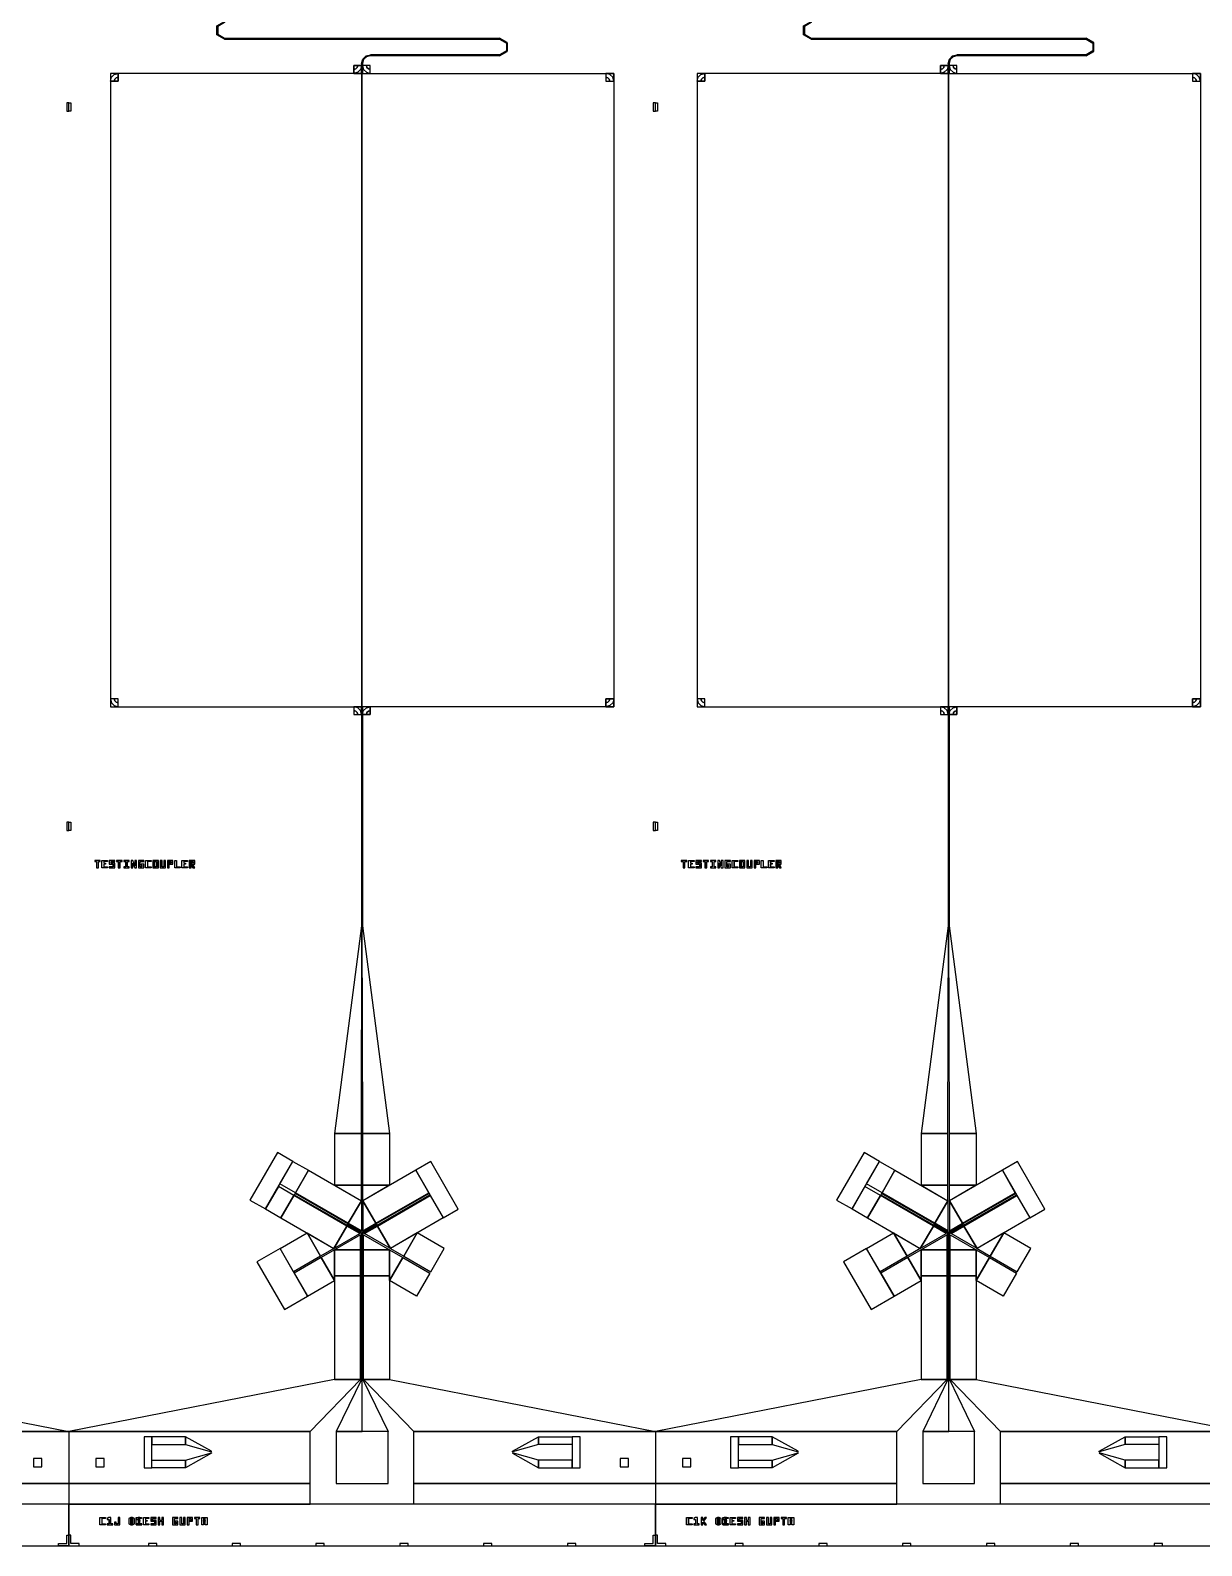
# Model space of a CAD drawing. Extents: x -50899 to 50899, y -48295 to 50898.
# Drawn here: x 13754 to 25037, y -24250 to -9654 of the extents above; entities that cross this region are included whole.
import ezdxf

# ---------------------------------------------------------------- set-up
doc = ezdxf.new("R2010")
doc.units = 0

# ---------------------------------------------------------------- blocks, each defined once
blk = doc.blocks.new('C1I')
for points in [[(5550, 13717), (5550, 13797), (5530, 13797), (5530, 13717), (5550, 13717)], [(5550, 6789), (5550, 6869), (5530, 6869), (5530, 6789), (5550, 6789)], [(5818, 6430), (5835, 6430), (5835, 6491), (5852, 6491), (5852, 6500), (5800, 6500), (5800, 6491), (5818, 6491), (5818, 6430), (5818, 6430)], [(5870, 6430), (5870, 6500), (5922, 6500), (5922, 6491), (5888, 6491), (5888, 6474), (5905, 6474), (5905, 6465), (5888, 6465), (5888, 6439), (5922, 6439), (5922, 6430), (5870, 6430), (5870, 6430)], [(5940, 6430), (5992, 6430), (5992, 6474), (5958, 6474), (5958, 6491), (5992, 6491), (5992, 6500), (5940, 6500), (5940, 6465), (5975, 6465), (5975, 6439), (5940, 6439), (5940, 6430), (5940, 6430)], [(6028, 6430), (6045, 6430), (6045, 6491), (6062, 6491), (6062, 6500), (6010, 6500), (6010, 6491), (6028, 6491), (6028, 6430), (6028, 6430)], [(6080, 6430), (6132, 6430), (6132, 6439), (6115, 6439), (6115, 6491), (6132, 6491), (6132, 6500), (6080, 6500), (6080, 6491), (6098, 6491), (6098, 6439), (6080, 6439), (6080, 6430), (6080, 6430)], [(6150, 6430), (6168, 6430), (6168, 6474), (6185, 6430), (6202, 6430), (6202, 6500), (6185, 6500), (6185, 6448), (6168, 6500), (6150, 6500), (6150, 6430), (6150, 6430)], [(6220, 6430), (6272, 6430), (6272, 6465), (6246, 6465), (6246, 6456), (6255, 6456), (6255, 6439), (6238, 6439), (6238, 6491), (6272, 6491), (6272, 6500), (6220, 6500), (6220, 6430), (6220, 6430)], [(6290, 6430), (6290, 6500), (6342, 6500), (6342, 6491), (6308, 6491), (6308, 6439), (6342, 6439), (6342, 6430), (6290, 6430), (6290, 6430)], [(6360, 6430), (6378, 6430), (6378, 6500), (6360, 6500), (6360, 6430)], [(6378, 6430), (6412, 6430), (6412, 6500), (6378, 6500), (6378, 6491), (6395, 6491), (6395, 6439), (6378, 6439), (6378, 6430)], [(6430, 6430), (6482, 6430), (6482, 6500), (6465, 6500), (6465, 6439), (6448, 6439), (6448, 6500), (6430, 6500), (6430, 6430), (6430, 6430)], [(6500, 6430), (6518, 6430), (6518, 6500), (6500, 6500), (6500, 6430)], [(6518, 6465), (6552, 6465), (6552, 6500), (6518, 6500), (6518, 6491), (6535, 6491), (6535, 6474), (6518, 6474), (6518, 6465)], [(6570, 6430), (6570, 6500), (6588, 6500), (6588, 6439), (6622, 6439), (6622, 6430), (6570, 6430), (6570, 6430)], [(6640, 6430), (6640, 6500), (6692, 6500), (6692, 6491), (6658, 6491), (6658, 6474), (6675, 6474), (6675, 6465), (6658, 6465), (6658, 6439), (6692, 6439), (6692, 6430), (6640, 6430), (6640, 6430)], [(6710, 6430), (6728, 6430), (6728, 6500), (6710, 6500), (6710, 6430)], [(6728, 6465), (6745, 6430), (6762, 6430), (6745, 6465), (6762, 6465), (6762, 6500), (6728, 6500), (6728, 6491), (6745, 6491), (6745, 6474), (6728, 6474), (6728, 6465)], [(3225, 1000), (2740, 1500), (2990, 1500), (5550, 1000), (3225, 1000)], [(3225, 500), (3225, 1000), (5550, 1000), (5550, 500), (3225, 500)], [(5210, 740), (5210, 660), (5290, 660), (5290, 740), (5210, 740)], [(3225, 300), (3225, 500), (5550, 500), (5550, 300), (3225, 300)], [(5550, -100), (5550, 300), (-100, 300), (-100, -100), (5550, -100)], [(6200, 100), (6200, 170), (6252, 170), (6252, 161), (6218, 161), (6218, 144), (6235, 144), (6235, 135), (6218, 135), (6218, 109), (6252, 109), (6252, 100), (6200, 100), (6200, 100)], [(6270, 100), (6270, 170), (6322, 170), (6322, 161), (6288, 161), (6288, 144), (6305, 144), (6305, 135), (6288, 135), (6288, 109), (6322, 109), (6322, 100), (6270, 100), (6270, 100)], [(6340, 100), (6392, 100), (6392, 144), (6358, 144), (6358, 161), (6392, 161), (6392, 170), (6340, 170), (6340, 135), (6375, 135), (6375, 109), (6340, 109), (6340, 100), (6340, 100)], [(6410, 100), (6428, 100), (6428, 135), (6445, 135), (6445, 100), (6462, 100), (6462, 170), (6445, 170), (6445, 144), (6428, 144), (6428, 170), (6410, 170), (6410, 100), (6410, 100)], [(6550, 100), (6602, 100), (6602, 135), (6576, 135), (6576, 126), (6585, 126), (6585, 109), (6568, 109), (6568, 161), (6602, 161), (6602, 170), (6550, 170), (6550, 100), (6550, 100)], [(6620, 100), (6672, 100), (6672, 170), (6655, 170), (6655, 109), (6638, 109), (6638, 170), (6620, 170), (6620, 100), (6620, 100)], [(6690, 100), (6708, 100), (6708, 170), (6690, 170), (6690, 100)], [(6708, 135), (6742, 135), (6742, 170), (6708, 170), (6708, 161), (6725, 161), (6725, 144), (6708, 144), (6708, 135)], [(6778, 100), (6795, 100), (6795, 161), (6812, 161), (6812, 170), (6760, 170), (6760, 161), (6778, 161), (6778, 100), (6778, 100)], [(6830, 100), (6830, 170), (6882, 170), (6882, 100), (6865, 100), (6865, 161), (6848, 161), (6848, 100), (6830, 100)], [(5550, -100), (5450, -100), (5450, -80), (5530, -80), (5530, 0), (5550, 0), (5550, -100)], [(6848, 135), (6848, 144), (6865, 144), (6865, 135), (6848, 135)]]:
    blk.add_lwpolyline(points)
blk = doc.blocks.new('C1J')
for points in [[(1400, 14411), (1327, 14453), (1327, 14538), (1400, 14580), (1400, 14577), (1329, 14536), (1329, 14455), (1400, 14414), (1400, 14411)], [(1400, 14417), (1332, 14456), (1332, 14535), (1400, 14574), (1400, 14571), (1335, 14533), (1335, 14458), (1400, 14420), (1400, 14417)], [(4050, 14417), (1400, 14417), (1400, 14420), (4050, 14420), (4050, 14417)], [(4050, 14414), (1400, 14414), (1400, 14411), (4050, 14411), (4050, 14414)], [(4050, 14251), (4123, 14293), (4123, 14378), (4050, 14420), (4050, 14417), (4121, 14376), (4121, 14295), (4050, 14254), (4050, 14251)], [(4050, 14257), (4118, 14296), (4118, 14375), (4050, 14414), (4050, 14411), (4115, 14373), (4115, 14298), (4050, 14260), (4050, 14257)], [(2720, 14176), (2732, 14218), (2763, 14249), (2805, 14260), (2805, 14257), (2764, 14246), (2734, 14216), (2724, 14176), (2720, 14176)], [(2724, 14081), (2724, 14176), (2720, 14176), (2720, 14081), (2724, 14081)], [(2726, 14176), (2737, 14215), (2766, 14244), (2805, 14254), (2805, 14251), (2767, 14241), (2740, 14213), (2730, 14176), (2726, 14176)], [(2726, 14081), (2726, 14176), (2730, 14176), (2730, 14081), (2726, 14081)], [(2805, 14257), (4050, 14257), (4050, 14260), (2805, 14260), (2805, 14257)], [(2805, 14254), (4050, 14254), (4050, 14251), (2805, 14251), (2805, 14254)], [(2724, 7981), (2724, 14081), (301, 14081), (301, 7981), (2724, 7981)], [(301, 14081), (301, 14006), (376, 14006), (376, 14081), (301, 14081)], [(301, 14006), (311, 14043), (338, 14071), (376, 14081), (376, 14043), (357, 14038), (344, 14024), (338, 14006), (301, 14006)], [(338, 14006), (344, 14024), (357, 14038), (376, 14043), (376, 14006), (376, 14006), (376, 14006), (376, 14006), (338, 14006)], [(2720, 14081), (2720, 14156), (2646, 14156), (2646, 14081), (2720, 14081)], [(2720, 14156), (2710, 14118), (2683, 14091), (2646, 14081), (2646, 14118), (2664, 14123), (2678, 14137), (2683, 14156), (2720, 14156)], [(2683, 14156), (2678, 14137), (2664, 14123), (2646, 14118), (2646, 14156), (2646, 14156), (2646, 14156), (2646, 14156), (2683, 14156)], [(2726, 7981), (2726, 14081), (5149, 14081), (5149, 7981), (2726, 7981)], [(2804, 14081), (2804, 14156), (2730, 14156), (2730, 14081), (2804, 14081)], [(2730, 14156), (2740, 14118), (2767, 14091), (2804, 14081), (2804, 14118), (2786, 14123), (2772, 14137), (2767, 14156), (2730, 14156)], [(2767, 14156), (2772, 14137), (2786, 14123), (2804, 14118), (2804, 14156), (2804, 14156), (2804, 14156), (2804, 14156), (2767, 14156)], [(5074, 14081), (5074, 14006), (5149, 14006), (5149, 14081), (5074, 14081)], [(5149, 14006), (5139, 14043), (5112, 14071), (5074, 14081), (5074, 14043), (5093, 14038), (5106, 14024), (5112, 14006), (5149, 14006)], [(5112, 14006), (5106, 14024), (5093, 14038), (5074, 14043), (5074, 14006), (5074, 14006), (5074, 14006), (5074, 14006), (5112, 14006)], [(-100, 13717), (-100, 13797), (-80, 13797), (-80, 13717), (-100, 13717)], [(5550, 13717), (5550, 13797), (5530, 13797), (5530, 13717), (5550, 13717)], [(376, 7981), (376, 8056), (301, 8056), (301, 7981), (376, 7981)], [(301, 8056), (311, 8018), (338, 7991), (376, 7981), (376, 8018), (357, 8023), (344, 8037), (338, 8056), (301, 8056)], [(338, 8056), (344, 8037), (357, 8023), (376, 8018), (376, 8056), (376, 8056), (376, 8056), (376, 8056), (338, 8056)], [(5149, 7981), (5149, 8056), (5074, 8056), (5074, 7981), (5149, 7981)], [(5149, 8056), (5139, 8018), (5112, 7991), (5074, 7981), (5074, 8018), (5093, 8023), (5106, 8037), (5112, 8056), (5149, 8056)], [(5112, 8056), (5106, 8037), (5093, 8023), (5074, 8018), (5074, 8056), (5074, 8056), (5074, 8056), (5074, 8056), (5112, 8056)], [(2646, 7981), (2646, 7906), (2720, 7906), (2720, 7981), (2646, 7981)], [(2720, 7906), (2710, 7943), (2683, 7971), (2646, 7981), (2646, 7943), (2664, 7938), (2678, 7924), (2683, 7906), (2720, 7906)], [(2683, 7906), (2678, 7924), (2664, 7938), (2646, 7943), (2646, 7906), (2646, 7906), (2646, 7906), (2646, 7906), (2683, 7906)], [(2724, 5871), (2724, 7981), (2720, 7981), (2720, 5871), (2724, 5871)], [(2726, 5871), (2726, 7981), (2730, 7981), (2730, 5871), (2726, 5871)], [(2730, 7981), (2730, 7906), (2804, 7906), (2804, 7981), (2730, 7981)], [(2730, 7906), (2740, 7943), (2767, 7971), (2804, 7981), (2804, 7943), (2786, 7938), (2772, 7924), (2767, 7906), (2730, 7906)], [(2767, 7906), (2772, 7924), (2786, 7938), (2804, 7943), (2804, 7906), (2804, 7906), (2804, 7906), (2804, 7906), (2767, 7906)], [(-100, 6789), (-100, 6869), (-80, 6869), (-80, 6789), (-100, 6789)], [(5550, 6789), (5550, 6869), (5530, 6869), (5530, 6789), (5550, 6789)], [(5818, 6430), (5835, 6430), (5835, 6491), (5852, 6491), (5852, 6500), (5800, 6500), (5800, 6491), (5818, 6491), (5818, 6430), (5818, 6430)], [(5870, 6430), (5870, 6500), (5922, 6500), (5922, 6491), (5888, 6491), (5888, 6474), (5905, 6474), (5905, 6465), (5888, 6465), (5888, 6439), (5922, 6439), (5922, 6430), (5870, 6430), (5870, 6430)], [(5940, 6430), (5992, 6430), (5992, 6474), (5958, 6474), (5958, 6491), (5992, 6491), (5992, 6500), (5940, 6500), (5940, 6465), (5975, 6465), (5975, 6439), (5940, 6439), (5940, 6430), (5940, 6430)], [(6028, 6430), (6045, 6430), (6045, 6491), (6062, 6491), (6062, 6500), (6010, 6500), (6010, 6491), (6028, 6491), (6028, 6430), (6028, 6430)], [(6080, 6430), (6132, 6430), (6132, 6439), (6115, 6439), (6115, 6491), (6132, 6491), (6132, 6500), (6080, 6500), (6080, 6491), (6098, 6491), (6098, 6439), (6080, 6439), (6080, 6430), (6080, 6430)], [(6150, 6430), (6168, 6430), (6168, 6474), (6185, 6430), (6202, 6430), (6202, 6500), (6185, 6500), (6185, 6448), (6168, 6500), (6150, 6500), (6150, 6430), (6150, 6430)], [(6220, 6430), (6272, 6430), (6272, 6465), (6246, 6465), (6246, 6456), (6255, 6456), (6255, 6439), (6238, 6439), (6238, 6491), (6272, 6491), (6272, 6500), (6220, 6500), (6220, 6430), (6220, 6430)], [(6290, 6430), (6290, 6500), (6342, 6500), (6342, 6491), (6308, 6491), (6308, 6439), (6342, 6439), (6342, 6430), (6290, 6430), (6290, 6430)], [(6360, 6430), (6378, 6430), (6378, 6500), (6360, 6500), (6360, 6430)], [(6378, 6430), (6412, 6430), (6412, 6500), (6378, 6500), (6378, 6491), (6395, 6491), (6395, 6439), (6378, 6439), (6378, 6430)], [(6430, 6430), (6482, 6430), (6482, 6500), (6465, 6500), (6465, 6439), (6448, 6439), (6448, 6500), (6430, 6500), (6430, 6430), (6430, 6430)], [(6500, 6430), (6518, 6430), (6518, 6500), (6500, 6500), (6500, 6430)], [(6518, 6465), (6552, 6465), (6552, 6500), (6518, 6500), (6518, 6491), (6535, 6491), (6535, 6474), (6518, 6474), (6518, 6465)], [(6570, 6430), (6570, 6500), (6588, 6500), (6588, 6439), (6622, 6439), (6622, 6430), (6570, 6430), (6570, 6430)], [(6640, 6430), (6640, 6500), (6692, 6500), (6692, 6491), (6658, 6491), (6658, 6474), (6675, 6474), (6675, 6465), (6658, 6465), (6658, 6439), (6692, 6439), (6692, 6430), (6640, 6430), (6640, 6430)], [(6710, 6430), (6728, 6430), (6728, 6500), (6710, 6500), (6710, 6430)], [(6728, 6465), (6745, 6430), (6762, 6430), (6745, 6465), (6762, 6465), (6762, 6500), (6728, 6500), (6728, 6491), (6745, 6491), (6745, 6474), (6728, 6474), (6728, 6465)], [(2718, 3871), (2724, 5871), (2720, 5871), (2460, 3871), (2718, 3871)], [(2732, 3871), (2726, 5871), (2730, 5871), (2990, 3871), (2732, 3871)], [(2718, 3371), (2718, 3871), (2460, 3871), (2460, 3371), (2718, 3371)], [(2732, 3371), (2732, 3871), (2990, 3871), (2990, 3371), (2732, 3371)], [(2059, 3602), (1910, 3688), (1645, 3229), (1794, 3143), (2059, 3602)], [(2083, 3300), (1934, 3386), (2059, 3602), (2208, 3516), (2083, 3300)], [(2592, 3005), (2083, 3300), (2208, 3516), (2718, 3222), (2592, 3005)], [(2858, 3005), (3367, 3300), (3242, 3516), (2732, 3222), (2858, 3005)], [(3507, 3057), (3652, 3141), (3387, 3600), (3242, 3516), (3507, 3057)], [(2068, 3274), (1919, 3360), (1794, 3143), (1943, 3057), (2068, 3274)], [(2718, 3222), (2718, 3371), (2460, 3371), (2718, 3222), (2718, 3222)], [(2732, 3222), (2732, 3371), (2990, 3371), (2732, 3222), (2732, 3222)], [(2578, 2979), (2068, 3274), (1943, 3057), (2452, 2763), (2578, 2979)], [(2589, 2999), (2079, 3293), (2071, 3280), (2581, 2986), (2589, 2999)], [(2718, 2933), (2592, 3005), (2718, 3222), (2718, 2933), (2718, 2933)], [(2732, 2933), (2858, 3005), (2732, 3222), (2732, 2933), (2732, 2933)], [(2869, 2986), (3379, 3280), (3371, 3293), (2861, 2999), (2869, 2986)], [(2872, 2979), (3382, 3274), (3507, 3057), (2998, 2763), (2872, 2979)], [(2702, 2907), (2578, 2979), (2452, 2763), (2702, 2907), (2702, 2907)], [(2710, 2920), (2585, 2992), (2581, 2986), (2706, 2914), (2710, 2920)], [(2710, 2920), (2585, 2992), (2589, 2999), (2714, 2927), (2710, 2920)], [(2725, 2920), (2714, 2927), (2706, 2914), (2718, 2907), (2725, 2920)], [(2725, 2907), (2725, 2920), (2725, 2920), (2718, 2907), (2725, 2907)], [(2732, 2907), (2744, 2914), (2736, 2927), (2725, 2920), (2732, 2907)], [(2725, 2907), (2725, 2920), (2725, 2920), (2732, 2907), (2725, 2907)], [(2740, 2920), (2865, 2992), (2861, 2999), (2736, 2927), (2740, 2920)], [(2740, 2920), (2865, 2992), (2869, 2986), (2744, 2914), (2740, 2920)], [(2748, 2907), (2872, 2979), (2998, 2763), (2748, 2907), (2748, 2907)], [(2324, 2689), (2064, 2539), (1935, 2762), (2195, 2912), (2324, 2689)], [(2452, 2763), (2324, 2689), (2195, 2912), (2452, 2763), (2452, 2763)], [(2710, 2750), (2710, 2894), (2710, 2894), (2460, 2750), (2710, 2750)], [(2732, 2894), (2732, 2907), (2718, 2907), (2718, 2894), (2732, 2894)], [(2725, 2750), (2725, 2894), (2718, 2894), (2718, 2750), (2725, 2750)], [(2725, 2750), (2725, 2894), (2732, 2894), (2732, 2750), (2725, 2750)], [(2740, 2750), (2740, 2894), (2740, 2894), (2990, 2750), (2740, 2750)], [(2998, 2763), (3126, 2689), (3255, 2912), (2998, 2763), (2998, 2763)], [(3126, 2689), (3386, 2539), (3515, 2762), (3255, 2912), (3126, 2689)], [(1935, 2762), (1712, 2633), (1977, 2174), (2200, 2303), (1935, 2762)], [(2331, 2676), (2071, 2526), (2200, 2303), (2460, 2453), (2331, 2676)], [(2460, 2750), (2331, 2676), (2460, 2453), (2460, 2750), (2460, 2750)], [(2710, 2500), (2710, 2750), (2460, 2750), (2460, 2500), (2710, 2500)], [(2732, 2500), (2732, 2750), (2718, 2750), (2718, 2500), (2732, 2500)], [(2740, 2500), (2740, 2750), (2990, 2750), (2990, 2500), (2740, 2500)], [(2990, 2750), (3119, 2676), (2990, 2453), (2990, 2750), (2990, 2750)], [(3119, 2676), (3379, 2526), (3250, 2303), (2990, 2453), (3119, 2676)], [(2710, 1500), (2710, 2500), (2460, 2500), (2460, 1500), (2710, 1500)], [(2732, 1500), (2732, 2500), (2718, 2500), (2718, 1500), (2732, 1500)], [(2740, 1500), (2740, 2500), (2990, 2500), (2990, 1500), (2740, 1500)], [(2225, 1000), (2710, 1500), (2460, 1500), (-100, 1000), (2225, 1000)], [(2725, 1000), (2725, 1500), (2718, 1500), (2475, 1000), (2725, 1000)], [(2725, 1000), (2725, 1500), (2732, 1500), (2975, 1000), (2725, 1000)], [(3225, 1000), (2740, 1500), (2990, 1500), (5550, 1000), (3225, 1000)], [(2225, 500), (2225, 1000), (-100, 1000), (-100, 500), (2225, 500)], [(625, 650), (700, 650), (700, 950), (625, 950), (625, 650)], [(625, 650), (700, 650), (700, 950), (625, 950), (625, 650)], [(700, 875), (1025, 875), (1025, 950), (700, 950), (700, 875)], [(700, 875), (1025, 875), (1025, 950), (700, 950), (700, 875)], [(1025, 875), (1275, 805), (1275, 810), (1025, 950), (1025, 875)], [(1025, 875), (1275, 805), (1275, 810), (1025, 950), (1025, 875)], [(2975, 500), (2975, 1000), (2475, 1000), (2475, 500), (2975, 500)], [(3225, 500), (3225, 1000), (5550, 1000), (5550, 500), (3225, 500)], [(4425, 875), (4175, 805), (4175, 810), (4425, 950), (4425, 875)], [(4425, 875), (4175, 805), (4175, 810), (4425, 950), (4425, 875)], [(4750, 875), (4425, 875), (4425, 950), (4750, 950), (4750, 875)], [(4750, 875), (4425, 875), (4425, 950), (4750, 950), (4750, 875)], [(4825, 950), (4750, 950), (4750, 650), (4825, 650), (4825, 950)], [(4825, 950), (4750, 950), (4750, 650), (4825, 650), (4825, 950)], [(160, 740), (160, 660), (240, 660), (240, 740), (160, 740)], [(1025, 725), (1275, 795), (1275, 790), (1025, 650), (1025, 725)], [(1025, 725), (1275, 795), (1275, 790), (1025, 650), (1025, 725)], [(4425, 725), (4175, 795), (4175, 790), (4425, 650), (4425, 725)], [(4425, 725), (4175, 795), (4175, 790), (4425, 650), (4425, 725)], [(5210, 740), (5210, 660), (5290, 660), (5290, 740), (5210, 740)], [(700, 725), (1025, 725), (1025, 650), (700, 650), (700, 725)], [(700, 725), (1025, 725), (1025, 650), (700, 650), (700, 725)], [(4750, 725), (4425, 725), (4425, 650), (4750, 650), (4750, 725)], [(4750, 725), (4425, 725), (4425, 650), (4750, 650), (4750, 725)], [(2225, 300), (2225, 500), (-100, 500), (-100, 300), (2225, 300)], [(3225, 300), (3225, 500), (5550, 500), (5550, 300), (3225, 300)], [(5550, -100), (5550, 300), (-100, 300), (-100, -100), (5550, -100)], [(200, 100), (200, 170), (252, 170), (252, 161), (218, 161), (218, 109), (252, 109), (252, 100), (200, 100), (200, 100)], [(270, 100), (322, 100), (322, 109), (305, 109), (305, 170), (288, 170), (270, 161), (270, 152), (288, 152), (288, 109), (270, 109), (270, 100), (270, 100)], [(340, 100), (392, 100), (392, 170), (375, 170), (375, 109), (358, 109), (358, 126), (340, 126), (340, 100), (340, 100)], [(6200, 100), (6200, 170), (6252, 170), (6252, 161), (6218, 161), (6218, 144), (6235, 144), (6235, 135), (6218, 135), (6218, 109), (6252, 109), (6252, 100), (6200, 100), (6200, 100)], [(6270, 100), (6270, 170), (6322, 170), (6322, 161), (6288, 161), (6288, 144), (6305, 144), (6305, 135), (6288, 135), (6288, 109), (6322, 109), (6322, 100), (6270, 100), (6270, 100)], [(6340, 100), (6392, 100), (6392, 144), (6358, 144), (6358, 161), (6392, 161), (6392, 170), (6340, 170), (6340, 135), (6375, 135), (6375, 109), (6340, 109), (6340, 100), (6340, 100)], [(6410, 100), (6428, 100), (6428, 135), (6445, 135), (6445, 100), (6462, 100), (6462, 170), (6445, 170), (6445, 144), (6428, 144), (6428, 170), (6410, 170), (6410, 100), (6410, 100)], [(6550, 100), (6602, 100), (6602, 135), (6576, 135), (6576, 126), (6585, 126), (6585, 109), (6568, 109), (6568, 161), (6602, 161), (6602, 170), (6550, 170), (6550, 100), (6550, 100)], [(6620, 100), (6672, 100), (6672, 170), (6655, 170), (6655, 109), (6638, 109), (6638, 170), (6620, 170), (6620, 100), (6620, 100)], [(6690, 100), (6708, 100), (6708, 170), (6690, 170), (6690, 100)], [(6708, 135), (6742, 135), (6742, 170), (6708, 170), (6708, 161), (6725, 161), (6725, 144), (6708, 144), (6708, 135)], [(6778, 100), (6795, 100), (6795, 161), (6812, 161), (6812, 170), (6760, 170), (6760, 161), (6778, 161), (6778, 100), (6778, 100)], [(6830, 100), (6830, 170), (6882, 170), (6882, 100), (6865, 100), (6865, 161), (6848, 161), (6848, 100), (6830, 100)], [(-100, -100), (0, -100), (0, -80), (-80, -80), (-80, 0), (-100, 0), (-100, -100)], [(5550, -100), (5450, -100), (5450, -80), (5530, -80), (5530, 0), (5550, 0), (5550, -100)], [(6848, 135), (6848, 144), (6865, 144), (6865, 135), (6848, 135)], [(667, -100), (747, -100), (747, -80), (667, -80), (667, -100)], [(1474, -100), (1554, -100), (1554, -80), (1474, -80), (1474, -100)], [(2281, -100), (2361, -100), (2361, -80), (2281, -80), (2281, -100)], [(3089, -100), (3169, -100), (3169, -80), (3089, -80), (3089, -100)], [(3896, -100), (3976, -100), (3976, -80), (3896, -80), (3896, -100)], [(4703, -100), (4783, -100), (4783, -80), (4703, -80), (4703, -100)]]:
    blk.add_lwpolyline(points)
blk = doc.blocks.new('C1K')
for points in [[(1400, 14411), (1327, 14453), (1327, 14538), (1400, 14580), (1400, 14577), (1329, 14536), (1329, 14455), (1400, 14414), (1400, 14411)], [(1400, 14417), (1332, 14456), (1332, 14535), (1400, 14574), (1400, 14571), (1335, 14533), (1335, 14458), (1400, 14420), (1400, 14417)], [(4050, 14417), (1400, 14417), (1400, 14420), (4050, 14420), (4050, 14417)], [(4050, 14414), (1400, 14414), (1400, 14411), (4050, 14411), (4050, 14414)], [(4050, 14251), (4123, 14293), (4123, 14378), (4050, 14420), (4050, 14417), (4121, 14376), (4121, 14295), (4050, 14254), (4050, 14251)], [(4050, 14257), (4118, 14296), (4118, 14375), (4050, 14414), (4050, 14411), (4115, 14373), (4115, 14298), (4050, 14260), (4050, 14257)], [(2720, 14176), (2732, 14218), (2763, 14249), (2805, 14260), (2805, 14257), (2764, 14246), (2734, 14216), (2724, 14176), (2720, 14176)], [(2724, 14081), (2724, 14176), (2720, 14176), (2720, 14081), (2724, 14081)], [(2726, 14176), (2737, 14215), (2766, 14244), (2805, 14254), (2805, 14251), (2767, 14241), (2740, 14213), (2730, 14176), (2726, 14176)], [(2726, 14081), (2726, 14176), (2730, 14176), (2730, 14081), (2726, 14081)], [(2805, 14257), (4050, 14257), (4050, 14260), (2805, 14260), (2805, 14257)], [(2805, 14254), (4050, 14254), (4050, 14251), (2805, 14251), (2805, 14254)], [(2724, 7981), (2724, 14081), (301, 14081), (301, 7981), (2724, 7981)], [(301, 14081), (301, 14006), (376, 14006), (376, 14081), (301, 14081)], [(301, 14006), (311, 14043), (338, 14071), (376, 14081), (376, 14043), (357, 14038), (344, 14024), (338, 14006), (301, 14006)], [(338, 14006), (344, 14024), (357, 14038), (376, 14043), (376, 14006), (376, 14006), (376, 14006), (376, 14006), (338, 14006)], [(2720, 14081), (2720, 14156), (2646, 14156), (2646, 14081), (2720, 14081)], [(2720, 14156), (2710, 14118), (2683, 14091), (2646, 14081), (2646, 14118), (2664, 14123), (2678, 14137), (2683, 14156), (2720, 14156)], [(2683, 14156), (2678, 14137), (2664, 14123), (2646, 14118), (2646, 14156), (2646, 14156), (2646, 14156), (2646, 14156), (2683, 14156)], [(2726, 7981), (2726, 14081), (5149, 14081), (5149, 7981), (2726, 7981)], [(2804, 14081), (2804, 14156), (2730, 14156), (2730, 14081), (2804, 14081)], [(2730, 14156), (2740, 14118), (2767, 14091), (2804, 14081), (2804, 14118), (2786, 14123), (2772, 14137), (2767, 14156), (2730, 14156)], [(2767, 14156), (2772, 14137), (2786, 14123), (2804, 14118), (2804, 14156), (2804, 14156), (2804, 14156), (2804, 14156), (2767, 14156)], [(5074, 14081), (5074, 14006), (5149, 14006), (5149, 14081), (5074, 14081)], [(5149, 14006), (5139, 14043), (5112, 14071), (5074, 14081), (5074, 14043), (5093, 14038), (5106, 14024), (5112, 14006), (5149, 14006)], [(5112, 14006), (5106, 14024), (5093, 14038), (5074, 14043), (5074, 14006), (5074, 14006), (5074, 14006), (5074, 14006), (5112, 14006)], [(-100, 13717), (-100, 13797), (-80, 13797), (-80, 13717), (-100, 13717)], [(376, 7981), (376, 8056), (301, 8056), (301, 7981), (376, 7981)], [(301, 8056), (311, 8018), (338, 7991), (376, 7981), (376, 8018), (357, 8023), (344, 8037), (338, 8056), (301, 8056)], [(338, 8056), (344, 8037), (357, 8023), (376, 8018), (376, 8056), (376, 8056), (376, 8056), (376, 8056), (338, 8056)], [(5149, 7981), (5149, 8056), (5074, 8056), (5074, 7981), (5149, 7981)], [(5149, 8056), (5139, 8018), (5112, 7991), (5074, 7981), (5074, 8018), (5093, 8023), (5106, 8037), (5112, 8056), (5149, 8056)], [(5112, 8056), (5106, 8037), (5093, 8023), (5074, 8018), (5074, 8056), (5074, 8056), (5074, 8056), (5074, 8056), (5112, 8056)], [(2646, 7981), (2646, 7906), (2720, 7906), (2720, 7981), (2646, 7981)], [(2720, 7906), (2710, 7943), (2683, 7971), (2646, 7981), (2646, 7943), (2664, 7938), (2678, 7924), (2683, 7906), (2720, 7906)], [(2683, 7906), (2678, 7924), (2664, 7938), (2646, 7943), (2646, 7906), (2646, 7906), (2646, 7906), (2646, 7906), (2683, 7906)], [(2724, 5871), (2724, 7981), (2720, 7981), (2720, 5871), (2724, 5871)], [(2726, 5871), (2726, 7981), (2730, 7981), (2730, 5871), (2726, 5871)], [(2730, 7981), (2730, 7906), (2804, 7906), (2804, 7981), (2730, 7981)], [(2730, 7906), (2740, 7943), (2767, 7971), (2804, 7981), (2804, 7943), (2786, 7938), (2772, 7924), (2767, 7906), (2730, 7906)], [(2767, 7906), (2772, 7924), (2786, 7938), (2804, 7943), (2804, 7906), (2804, 7906), (2804, 7906), (2804, 7906), (2767, 7906)], [(-100, 6789), (-100, 6869), (-80, 6869), (-80, 6789), (-100, 6789)], [(2718, 3871), (2724, 5871), (2720, 5871), (2460, 3871), (2718, 3871)], [(2732, 3871), (2726, 5871), (2730, 5871), (2990, 3871), (2732, 3871)], [(2718, 3371), (2718, 3871), (2460, 3871), (2460, 3371), (2718, 3371)], [(2732, 3371), (2732, 3871), (2990, 3871), (2990, 3371), (2732, 3371)], [(2059, 3602), (1910, 3688), (1645, 3229), (1794, 3143), (2059, 3602)], [(2083, 3300), (1934, 3386), (2059, 3602), (2208, 3516), (2083, 3300)], [(2592, 3005), (2083, 3300), (2208, 3516), (2718, 3222), (2592, 3005)], [(2858, 3005), (3367, 3300), (3242, 3516), (2732, 3222), (2858, 3005)], [(3507, 3057), (3652, 3141), (3387, 3600), (3242, 3516), (3507, 3057)], [(2068, 3274), (1919, 3360), (1794, 3143), (1943, 3057), (2068, 3274)], [(2718, 3222), (2718, 3371), (2460, 3371), (2718, 3222), (2718, 3222)], [(2732, 3222), (2732, 3371), (2990, 3371), (2732, 3222), (2732, 3222)], [(2578, 2979), (2068, 3274), (1943, 3057), (2452, 2763), (2578, 2979)], [(2589, 2999), (2079, 3293), (2071, 3280), (2581, 2986), (2589, 2999)], [(2718, 2933), (2592, 3005), (2718, 3222), (2718, 2933), (2718, 2933)], [(2732, 2933), (2858, 3005), (2732, 3222), (2732, 2933), (2732, 2933)], [(2869, 2986), (3379, 3280), (3371, 3293), (2861, 2999), (2869, 2986)], [(2872, 2979), (3382, 3274), (3507, 3057), (2998, 2763), (2872, 2979)], [(2702, 2907), (2578, 2979), (2452, 2763), (2702, 2907), (2702, 2907)], [(2710, 2920), (2585, 2992), (2581, 2986), (2706, 2914), (2710, 2920)], [(2710, 2920), (2585, 2992), (2589, 2999), (2714, 2927), (2710, 2920)], [(2725, 2920), (2714, 2927), (2706, 2914), (2718, 2907), (2725, 2920)], [(2725, 2907), (2725, 2920), (2725, 2920), (2718, 2907), (2725, 2907)], [(2732, 2907), (2744, 2914), (2736, 2927), (2725, 2920), (2732, 2907)], [(2725, 2907), (2725, 2920), (2725, 2920), (2732, 2907), (2725, 2907)], [(2740, 2920), (2865, 2992), (2861, 2999), (2736, 2927), (2740, 2920)], [(2740, 2920), (2865, 2992), (2869, 2986), (2744, 2914), (2740, 2920)], [(2748, 2907), (2872, 2979), (2998, 2763), (2748, 2907), (2748, 2907)], [(2324, 2689), (2064, 2539), (1935, 2762), (2195, 2912), (2324, 2689)], [(2452, 2763), (2324, 2689), (2195, 2912), (2452, 2763), (2452, 2763)], [(2710, 2750), (2710, 2894), (2710, 2894), (2460, 2750), (2710, 2750)], [(2732, 2894), (2732, 2907), (2718, 2907), (2718, 2894), (2732, 2894)], [(2725, 2750), (2725, 2894), (2718, 2894), (2718, 2750), (2725, 2750)], [(2725, 2750), (2725, 2894), (2732, 2894), (2732, 2750), (2725, 2750)], [(2740, 2750), (2740, 2894), (2740, 2894), (2990, 2750), (2740, 2750)], [(2998, 2763), (3126, 2689), (3255, 2912), (2998, 2763), (2998, 2763)], [(3126, 2689), (3386, 2539), (3515, 2762), (3255, 2912), (3126, 2689)], [(1935, 2762), (1712, 2633), (1977, 2174), (2200, 2303), (1935, 2762)], [(2331, 2676), (2071, 2526), (2200, 2303), (2460, 2453), (2331, 2676)], [(2460, 2750), (2331, 2676), (2460, 2453), (2460, 2750), (2460, 2750)], [(2710, 2500), (2710, 2750), (2460, 2750), (2460, 2500), (2710, 2500)], [(2732, 2500), (2732, 2750), (2718, 2750), (2718, 2500), (2732, 2500)], [(2740, 2500), (2740, 2750), (2990, 2750), (2990, 2500), (2740, 2500)], [(2990, 2750), (3119, 2676), (2990, 2453), (2990, 2750), (2990, 2750)], [(3119, 2676), (3379, 2526), (3250, 2303), (2990, 2453), (3119, 2676)], [(2710, 1500), (2710, 2500), (2460, 2500), (2460, 1500), (2710, 1500)], [(2732, 1500), (2732, 2500), (2718, 2500), (2718, 1500), (2732, 1500)], [(2740, 1500), (2740, 2500), (2990, 2500), (2990, 1500), (2740, 1500)], [(2225, 1000), (2710, 1500), (2460, 1500), (-100, 1000), (2225, 1000)], [(2725, 1000), (2725, 1500), (2718, 1500), (2475, 1000), (2725, 1000)], [(2725, 1000), (2725, 1500), (2732, 1500), (2975, 1000), (2725, 1000)], [(3225, 1000), (2740, 1500), (2990, 1500), (5550, 1000), (3225, 1000)], [(2225, 500), (2225, 1000), (-100, 1000), (-100, 500), (2225, 500)], [(625, 650), (700, 650), (700, 950), (625, 950), (625, 650)], [(625, 650), (700, 650), (700, 950), (625, 950), (625, 650)], [(700, 875), (1025, 875), (1025, 950), (700, 950), (700, 875)], [(700, 875), (1025, 875), (1025, 950), (700, 950), (700, 875)], [(1025, 875), (1275, 805), (1275, 810), (1025, 950), (1025, 875)], [(1025, 875), (1275, 805), (1275, 810), (1025, 950), (1025, 875)], [(2975, 500), (2975, 1000), (2475, 1000), (2475, 500), (2975, 500)], [(3225, 500), (3225, 1000), (5550, 1000), (5550, 500), (3225, 500)], [(4425, 875), (4175, 805), (4175, 810), (4425, 950), (4425, 875)], [(4425, 875), (4175, 805), (4175, 810), (4425, 950), (4425, 875)], [(4750, 875), (4425, 875), (4425, 950), (4750, 950), (4750, 875)], [(4750, 875), (4425, 875), (4425, 950), (4750, 950), (4750, 875)], [(4825, 950), (4750, 950), (4750, 650), (4825, 650), (4825, 950)], [(4825, 950), (4750, 950), (4750, 650), (4825, 650), (4825, 950)], [(160, 740), (160, 660), (240, 660), (240, 740), (160, 740)], [(1025, 725), (1275, 795), (1275, 790), (1025, 650), (1025, 725)], [(1025, 725), (1275, 795), (1275, 790), (1025, 650), (1025, 725)], [(4425, 725), (4175, 795), (4175, 790), (4425, 650), (4425, 725)], [(4425, 725), (4175, 795), (4175, 790), (4425, 650), (4425, 725)], [(700, 725), (1025, 725), (1025, 650), (700, 650), (700, 725)], [(700, 725), (1025, 725), (1025, 650), (700, 650), (700, 725)], [(4750, 725), (4425, 725), (4425, 650), (4750, 650), (4750, 725)], [(4750, 725), (4425, 725), (4425, 650), (4750, 650), (4750, 725)], [(2225, 300), (2225, 500), (-100, 500), (-100, 300), (2225, 300)], [(3225, 300), (3225, 500), (5550, 500), (5550, 300), (3225, 300)], [(5550, -100), (5550, 300), (-100, 300), (-100, -100), (5550, -100)], [(200, 100), (200, 170), (252, 170), (252, 161), (218, 161), (218, 109), (252, 109), (252, 100), (200, 100), (200, 100)], [(270, 100), (322, 100), (322, 109), (305, 109), (305, 170), (288, 170), (270, 161), (270, 152), (288, 152), (288, 109), (270, 109), (270, 100), (270, 100)], [(340, 100), (358, 100), (358, 126), (375, 100), (392, 100), (366, 135), (392, 170), (375, 170), (358, 144), (358, 170), (340, 170), (340, 100), (340, 100)], [(-100, -100), (0, -100), (0, -80), (-80, -80), (-80, 0), (-100, 0), (-100, -100)], [(667, -100), (747, -100), (747, -80), (667, -80), (667, -100)], [(1474, -100), (1554, -100), (1554, -80), (1474, -80), (1474, -100)], [(2281, -100), (2361, -100), (2361, -80), (2281, -80), (2281, -100)], [(3089, -100), (3169, -100), (3169, -80), (3089, -80), (3089, -100)], [(3896, -100), (3976, -100), (3976, -80), (3896, -80), (3896, -100)], [(4703, -100), (4783, -100), (4783, -80), (4703, -80), (4703, -100)]]:
    blk.add_lwpolyline(points)

msp = doc.modelspace()

# ---------------------------------------------------------------- linework, layer by layer
for points in [[(14392, -17720), (14410, -17720), (14410, -17659), (14428, -17659), (14428, -17650), (14375, -17650), (14375, -17659), (14392, -17659), (14392, -17720), (14392, -17720)], [(14445, -17720), (14445, -17650), (14498, -17650), (14498, -17659), (14462, -17659), (14462, -17676), (14480, -17676), (14480, -17685), (14462, -17685), (14462, -17711), (14498, -17711), (14498, -17720), (14445, -17720), (14445, -17720)], [(14515, -17720), (14568, -17720), (14568, -17676), (14532, -17676), (14532, -17659), (14568, -17659), (14568, -17650), (14515, -17650), (14515, -17685), (14550, -17685), (14550, -17711), (14515, -17711), (14515, -17720), (14515, -17720)], [(14602, -17720), (14620, -17720), (14620, -17659), (14638, -17659), (14638, -17650), (14585, -17650), (14585, -17659), (14602, -17659), (14602, -17720), (14602, -17720)], [(14655, -17720), (14708, -17720), (14708, -17711), (14690, -17711), (14690, -17659), (14708, -17659), (14708, -17650), (14655, -17650), (14655, -17659), (14672, -17659), (14672, -17711), (14655, -17711), (14655, -17720), (14655, -17720)], [(14725, -17720), (14742, -17720), (14742, -17676), (14760, -17720), (14778, -17720), (14778, -17650), (14760, -17650), (14760, -17702), (14742, -17650), (14725, -17650), (14725, -17720), (14725, -17720)], [(14795, -17720), (14848, -17720), (14848, -17685), (14821, -17685), (14821, -17694), (14830, -17694), (14830, -17711), (14812, -17711), (14812, -17659), (14848, -17659), (14848, -17650), (14795, -17650), (14795, -17720), (14795, -17720)], [(14865, -17720), (14865, -17650), (14918, -17650), (14918, -17659), (14882, -17659), (14882, -17711), (14918, -17711), (14918, -17720), (14865, -17720), (14865, -17720)], [(14935, -17720), (14952, -17720), (14952, -17650), (14935, -17650), (14935, -17720)], [(14952, -17720), (14988, -17720), (14988, -17650), (14952, -17650), (14952, -17659), (14970, -17659), (14970, -17711), (14952, -17711), (14952, -17720)], [(15005, -17720), (15058, -17720), (15058, -17650), (15040, -17650), (15040, -17711), (15022, -17711), (15022, -17650), (15005, -17650), (15005, -17720), (15005, -17720)], [(15075, -17720), (15092, -17720), (15092, -17650), (15075, -17650), (15075, -17720)], [(15092, -17685), (15128, -17685), (15128, -17650), (15092, -17650), (15092, -17659), (15110, -17659), (15110, -17676), (15092, -17676), (15092, -17685)], [(15145, -17720), (15145, -17650), (15162, -17650), (15162, -17711), (15198, -17711), (15198, -17720), (15145, -17720), (15145, -17720)], [(15215, -17720), (15215, -17650), (15268, -17650), (15268, -17659), (15232, -17659), (15232, -17676), (15250, -17676), (15250, -17685), (15232, -17685), (15232, -17711), (15268, -17711), (15268, -17720), (15215, -17720), (15215, -17720)], [(15285, -17720), (15302, -17720), (15302, -17650), (15285, -17650), (15285, -17720)], [(15302, -17685), (15320, -17720), (15338, -17720), (15320, -17685), (15338, -17685), (15338, -17650), (15302, -17650), (15302, -17659), (15320, -17659), (15320, -17676), (15302, -17676), (15302, -17685)], [(20042, -17720), (20060, -17720), (20060, -17659), (20078, -17659), (20078, -17650), (20025, -17650), (20025, -17659), (20042, -17659), (20042, -17720), (20042, -17720)], [(20095, -17720), (20095, -17650), (20148, -17650), (20148, -17659), (20112, -17659), (20112, -17676), (20130, -17676), (20130, -17685), (20112, -17685), (20112, -17711), (20148, -17711), (20148, -17720), (20095, -17720), (20095, -17720)], [(20165, -17720), (20218, -17720), (20218, -17676), (20182, -17676), (20182, -17659), (20218, -17659), (20218, -17650), (20165, -17650), (20165, -17685), (20200, -17685), (20200, -17711), (20165, -17711), (20165, -17720), (20165, -17720)], [(20252, -17720), (20270, -17720), (20270, -17659), (20288, -17659), (20288, -17650), (20235, -17650), (20235, -17659), (20252, -17659), (20252, -17720), (20252, -17720)], [(20305, -17720), (20358, -17720), (20358, -17711), (20340, -17711), (20340, -17659), (20358, -17659), (20358, -17650), (20305, -17650), (20305, -17659), (20322, -17659), (20322, -17711), (20305, -17711), (20305, -17720), (20305, -17720)], [(20375, -17720), (20392, -17720), (20392, -17676), (20410, -17720), (20428, -17720), (20428, -17650), (20410, -17650), (20410, -17702), (20392, -17650), (20375, -17650), (20375, -17720), (20375, -17720)], [(20445, -17720), (20498, -17720), (20498, -17685), (20471, -17685), (20471, -17694), (20480, -17694), (20480, -17711), (20462, -17711), (20462, -17659), (20498, -17659), (20498, -17650), (20445, -17650), (20445, -17720), (20445, -17720)], [(20515, -17720), (20515, -17650), (20568, -17650), (20568, -17659), (20532, -17659), (20532, -17711), (20568, -17711), (20568, -17720), (20515, -17720), (20515, -17720)], [(20585, -17720), (20602, -17720), (20602, -17650), (20585, -17650), (20585, -17720)], [(20602, -17720), (20638, -17720), (20638, -17650), (20602, -17650), (20602, -17659), (20620, -17659), (20620, -17711), (20602, -17711), (20602, -17720)], [(20655, -17720), (20708, -17720), (20708, -17650), (20690, -17650), (20690, -17711), (20672, -17711), (20672, -17650), (20655, -17650), (20655, -17720), (20655, -17720)], [(20725, -17720), (20742, -17720), (20742, -17650), (20725, -17650), (20725, -17720)], [(20742, -17685), (20778, -17685), (20778, -17650), (20742, -17650), (20742, -17659), (20760, -17659), (20760, -17676), (20742, -17676), (20742, -17685)], [(20795, -17720), (20795, -17650), (20812, -17650), (20812, -17711), (20848, -17711), (20848, -17720), (20795, -17720), (20795, -17720)], [(20865, -17720), (20865, -17650), (20918, -17650), (20918, -17659), (20882, -17659), (20882, -17676), (20900, -17676), (20900, -17685), (20882, -17685), (20882, -17711), (20918, -17711), (20918, -17720), (20865, -17720), (20865, -17720)], [(20935, -17720), (20952, -17720), (20952, -17650), (20935, -17650), (20935, -17720)], [(20952, -17685), (20970, -17720), (20988, -17720), (20970, -17685), (20988, -17685), (20988, -17650), (20952, -17650), (20952, -17659), (20970, -17659), (20970, -17676), (20952, -17676), (20952, -17685)], [(14425, -24050), (14425, -23980), (14478, -23980), (14478, -23989), (14442, -23989), (14442, -24041), (14478, -24041), (14478, -24050), (14425, -24050), (14425, -24050)], [(14495, -24050), (14548, -24050), (14548, -24041), (14530, -24041), (14530, -23980), (14512, -23980), (14495, -23989), (14495, -23998), (14512, -23998), (14512, -24041), (14495, -24041), (14495, -24050), (14495, -24050)], [(14565, -24050), (14618, -24050), (14618, -23980), (14600, -23980), (14600, -24041), (14582, -24041), (14582, -24024), (14565, -24024), (14565, -24050), (14565, -24050)], [(14705, -24041), (14722, -24050), (14722, -23980), (14705, -23989), (14705, -24041)], [(14722, -24050), (14740, -24050), (14758, -24041), (14758, -23989), (14740, -23980), (14722, -23980), (14722, -23989), (14740, -23989), (14740, -24041), (14722, -24041), (14722, -24050)], [(14722, -24041), (14731, -24041), (14740, -23993), (14740, -23989), (14731, -23989), (14722, -24037), (14722, -24041)], [(14775, -24050), (14828, -24050), (14828, -24041), (14810, -24041), (14810, -23980), (14792, -23980), (14775, -23989), (14775, -23998), (14792, -23998), (14792, -24041), (14775, -24041), (14775, -24050), (14775, -24050)], [(20075, -24050), (20075, -23980), (20128, -23980), (20128, -23989), (20092, -23989), (20092, -24041), (20128, -24041), (20128, -24050), (20075, -24050), (20075, -24050)], [(20145, -24050), (20198, -24050), (20198, -24041), (20180, -24041), (20180, -23980), (20162, -23980), (20145, -23989), (20145, -23998), (20162, -23998), (20162, -24041), (20145, -24041), (20145, -24050), (20145, -24050)], [(20215, -24050), (20232, -24050), (20232, -24024), (20250, -24050), (20268, -24050), (20241, -24015), (20268, -23980), (20250, -23980), (20232, -24006), (20232, -23980), (20215, -23980), (20215, -24050), (20215, -24050)], [(20355, -24041), (20372, -24050), (20372, -23980), (20355, -23989), (20355, -24041)], [(20372, -24050), (20390, -24050), (20408, -24041), (20408, -23989), (20390, -23980), (20372, -23980), (20372, -23989), (20390, -23989), (20390, -24041), (20372, -24041), (20372, -24050)], [(20372, -24041), (20381, -24041), (20390, -23993), (20390, -23989), (20381, -23989), (20372, -24037), (20372, -24041)], [(20425, -24050), (20478, -24050), (20478, -24041), (20460, -24041), (20460, -23980), (20442, -23980), (20425, -23989), (20425, -23998), (20442, -23998), (20442, -24041), (20425, -24041), (20425, -24050), (20425, -24050)]]:
    msp.add_lwpolyline(points)

# ---------------------------------------------------------------- block references
for name, p in [('C1I', (8575, -24150)), ('C1J', (14225, -24150)), ('C1K', (19875, -24150))]:
    msp.add_blockref(name, p)

doc.saveas('drawing.dxf')
